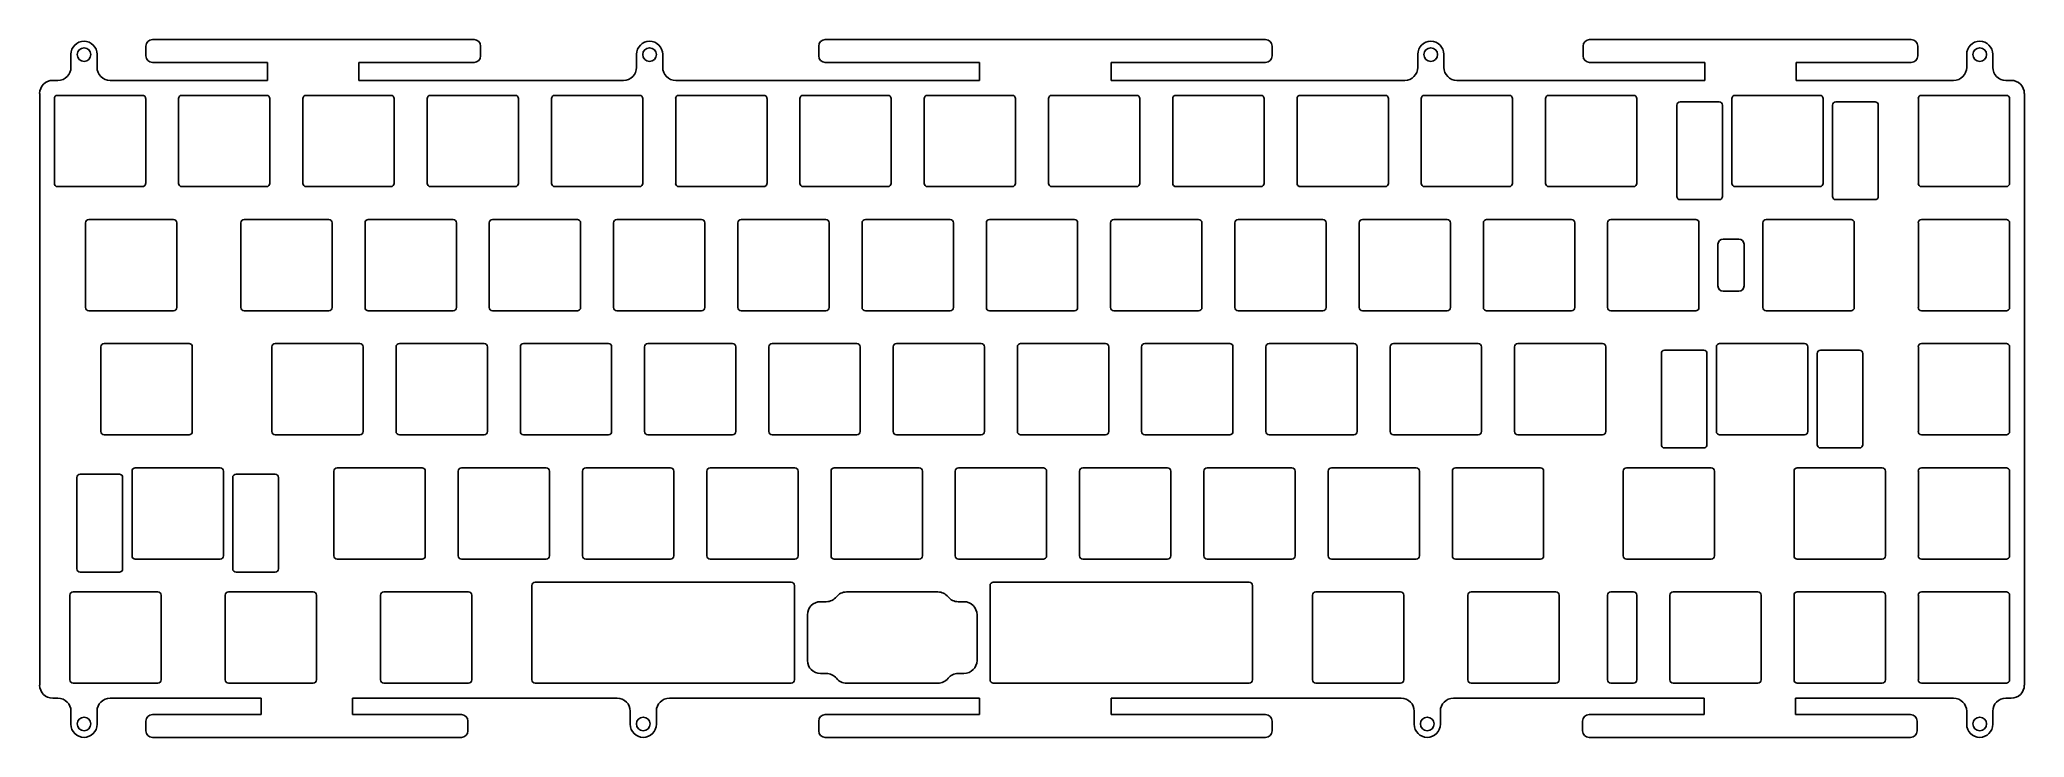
# Model space of a CAD drawing. Header units: millimetres. Extents: x -152 to 152, y -54 to 54.
import ezdxf

# ---------------------------------------------------------------- set-up
doc = ezdxf.new("R2010")
doc.units = ezdxf.units.MM
doc.linetypes.add('Continuous2', pattern=[0])
for name, color, linetype in [('2D', 1, 'Continuous'), ('SHAPE2DVIEW', 7, 'Continuous'), ('VISIBLE', 7, 'Continuous')]:
    doc.layers.add(name, color=color, linetype=linetype)

msp = doc.modelspace()

# ---------------------------------------------------------------- linework, layer by layer
for p, q in [((-76.66, -30.22), (-76.66, -44.72)), ((-36.43, -30.22), (-36.43, -44.72)), ((-6.43, -30.22), (-6.43, -44.72)), ((-32.43, -32.72), (-31.55, -32.72)), ((-11.31, -32.72), (-10.43, -32.72)), ((-34.43, -34.72), (-34.43, -41.72)), ((-8.43, -34.72), (-8.43, -41.72)), ((-50.01, -45.22), (-42.69, -45.22)), ((-31.55, -43.72), (-32.43, -43.72)), ((-28.43, -45.22), (-14.43, -45.22)), ((-10.43, -43.72), (-11.31, -43.72)), ((20.22, -45.22), (27.54, -45.22))]:
    msp.add_line(p, q)
at = {"linetype": 'Continuous'}
for p, q in [((-76.16, -29.72), (-36.93, -29.72)), ((-5.93, -29.72), (33.3, -29.72)), ((33.8, -31.22), (33.8, -44.72)), ((-76.16, -45.22), (-50.01, -45.22)), ((-42.69, -45.22), (-36.93, -45.22)), ((-5.93, -45.22), (20.22, -45.22)), ((27.54, -45.22), (33.3, -45.22))]:
    msp.add_line(p, q, dxfattribs=at)
at = {"color": 0}
msp.add_line((-14.43, -31.22), (-28.43, -31.22), dxfattribs=at)
for centre, start, end in [((-32.43, -34.72), 90, 180), ((-31.55, -30.72), 270, 321.3178), ((-28.43, -33.22), 90, 141.3178), ((-14.43, -33.22), 38.6822, 90), ((-11.31, -30.72), 218.6822, 270), ((-10.43, -34.72), 0, 90), ((-32.43, -41.72), 180, 270), ((-10.43, -41.72), 270, 0), ((-31.55, -45.72), 38.6822, 90), ((-28.43, -43.22), 218.6822, 270), ((-14.43, -43.22), 270, 321.3178), ((-11.31, -45.72), 90, 141.3178)]:
    msp.add_arc(centre, 2, start, end)
at = {"layer": '2D', "color": 94, "linetype": 'Continuous2', "lineweight": -3, "true_color": 0x009900}
for p, q in [((-135.83, 52.53), (-135.83, 51.03)), ((-85.53, 53.53), (-134.83, 53.53)), ((-84.53, 51.03), (-84.53, 52.53)), ((-32.7, 52.53), (-32.7, 51.03)), ((35.8, 53.53), (-31.7, 53.53)), ((36.8, 51.03), (36.8, 52.53)), ((84.49, 52.53), (84.49, 51.03)), ((134.79, 53.53), (85.49, 53.53)), ((135.79, 51.03), (135.79, 52.53)), ((-147.33, 49.28), (-147.33, 51.28)), ((-143.33, 51.28), (-143.33, 49.28)), ((-134.83, 50.03), (-117.18, 50.03)), ((-117.18, 50.03), (-117.18, 47.28)), ((-103.18, 50.03), (-85.53, 50.03)), ((-103.18, 47.28), (-103.18, 50.03)), ((-60.62, 49.28), (-60.62, 51.28)), ((-56.62, 51.28), (-56.62, 49.28)), ((-31.7, 50.03), (-8.05, 50.03)), ((-8.05, 50.03), (-8.05, 47.28)), ((12.15, 50.03), (35.8, 50.03)), ((12.15, 47.28), (12.15, 50.03)), ((59.14, 49.28), (59.14, 51.28)), ((63.14, 51.28), (63.14, 49.28)), ((85.49, 50.03), (103.14, 50.03)), ((103.14, 50.03), (103.14, 47.28)), ((117.14, 50.03), (134.79, 50.03)), ((117.14, 47.28), (117.14, 50.03)), ((143.29, 49.28), (143.29, 51.28)), ((147.29, 51.28), (147.29, 49.28)), ((-149.33, 47.28), (-150.13, 47.28)), ((-117.18, 47.28), (-141.33, 47.28)), ((-62.62, 47.28), (-103.18, 47.28)), ((-8.05, 47.28), (-54.62, 47.28)), ((57.14, 47.28), (12.15, 47.28)), ((103.14, 47.28), (65.14, 47.28)), ((141.29, 47.28), (117.14, 47.28)), ((150.12, 47.28), (149.29, 47.28)), ((-152.12, -45.53), (-152.12, 45.28)), ((-149.87, 44.48), (-149.87, 31.48)), ((-136.38, 44.98), (-149.38, 44.98)), ((-135.87, 31.48), (-135.87, 44.48)), ((-130.82, 44.48), (-130.82, 31.48)), ((-117.33, 44.98), (-130.33, 44.98)), ((-116.82, 31.48), (-116.82, 44.48)), ((-111.77, 44.48), (-111.77, 31.48)), ((-98.27, 44.98), (-111.27, 44.98)), ((-97.77, 31.48), (-97.77, 44.48)), ((-92.72, 44.48), (-92.72, 31.48)), ((-79.23, 44.98), (-92.23, 44.98)), ((-78.72, 31.48), (-78.72, 44.48)), ((-73.67, 44.48), (-73.67, 31.48)), ((-60.18, 44.98), (-73.17, 44.98)), ((-59.67, 31.48), (-59.67, 44.48)), ((-54.62, 44.48), (-54.62, 31.48)), ((-41.13, 44.98), (-54.13, 44.98)), ((-40.62, 31.48), (-40.62, 44.48)), ((-35.57, 44.48), (-35.57, 31.48)), ((-22.08, 44.98), (-35.08, 44.98)), ((-21.57, 31.48), (-21.57, 44.48)), ((-16.52, 44.48), (-16.52, 31.48)), ((-3.03, 44.98), (-16.02, 44.98)), ((-2.53, 31.48), (-2.53, 44.48)), ((2.52, 44.48), (2.52, 31.48)), ((16.02, 44.98), (3.02, 44.98)), ((16.53, 31.48), (16.53, 44.48)), ((21.58, 44.48), (21.58, 31.48)), ((35.07, 44.98), (22.07, 44.98)), ((35.58, 31.48), (35.58, 44.48)), ((40.63, 44.48), (40.63, 31.48)), ((54.13, 44.98), (41.13, 44.98)), ((54.63, 31.48), (54.63, 44.48)), ((59.68, 44.48), (59.68, 31.48)), ((73.17, 44.98), (60.18, 44.98)), ((73.68, 31.48), (73.68, 44.48)), ((78.73, 44.48), (78.73, 31.48)), ((92.23, 44.98), (79.23, 44.98)), ((92.73, 31.48), (92.73, 44.48)), ((98.86, 43.48), (98.86, 29.48)), ((105.36, 43.98), (99.36, 43.98)), ((105.86, 29.48), (105.86, 43.48)), ((107.3, 44.48), (107.3, 31.48)), ((120.8, 44.98), (107.8, 44.98)), ((121.3, 31.48), (121.3, 44.48)), ((122.74, 43.48), (122.74, 29.48)), ((129.24, 43.98), (123.24, 43.98)), ((129.74, 29.48), (129.74, 43.48)), ((135.88, 44.48), (135.88, 31.48)), ((149.37, 44.98), (136.37, 44.98)), ((149.88, 31.48), (149.88, 44.48)), ((152.13, -45.53), (152.13, 45.28)), ((-149.38, 30.98), (-136.38, 30.98)), ((-130.33, 30.98), (-117.33, 30.98)), ((-111.27, 30.98), (-98.27, 30.98)), ((-92.23, 30.98), (-79.23, 30.98)), ((-73.17, 30.98), (-60.18, 30.98)), ((-54.13, 30.98), (-41.13, 30.98)), ((-35.08, 30.98), (-22.08, 30.98)), ((-16.02, 30.98), (-3.03, 30.98)), ((3.02, 30.98), (16.02, 30.98)), ((22.07, 30.98), (35.07, 30.98)), ((41.13, 30.98), (54.13, 30.98)), ((60.18, 30.98), (73.17, 30.98)), ((79.23, 30.98), (92.23, 30.98)), ((107.8, 30.98), (120.8, 30.98)), ((136.37, 30.98), (149.37, 30.98)), ((99.36, 28.98), (105.36, 28.98)), ((123.24, 28.98), (129.24, 28.98)), ((-145.11, 25.43), (-145.11, 12.43)), ((-131.61, 25.93), (-144.61, 25.93)), ((-131.11, 12.43), (-131.11, 25.43)), ((-121.3, 25.43), (-121.3, 12.43)), ((-107.8, 25.93), (-120.8, 25.93)), ((-107.3, 12.43), (-107.3, 25.43)), ((-102.25, 25.43), (-102.25, 12.43)), ((-88.75, 25.93), (-101.75, 25.93)), ((-88.25, 12.43), (-88.25, 25.43)), ((-83.2, 25.43), (-83.2, 12.43)), ((-69.7, 25.93), (-82.7, 25.93)), ((-69.2, 12.43), (-69.2, 25.43)), ((-64.15, 25.43), (-64.15, 12.43)), ((-50.65, 25.93), (-63.65, 25.93)), ((-50.15, 12.43), (-50.15, 25.43)), ((-45.1, 25.43), (-45.1, 12.43)), ((-31.6, 25.93), (-44.6, 25.93)), ((-31.1, 12.43), (-31.1, 25.43)), ((-26.05, 25.43), (-26.05, 12.43)), ((-12.55, 25.93), (-25.55, 25.93)), ((-12.05, 12.43), (-12.05, 25.43)), ((-7, 25.43), (-7, 12.43)), ((6.5, 25.93), (-6.5, 25.93)), ((7, 12.43), (7, 25.43)), ((12.05, 25.43), (12.05, 12.43)), ((25.55, 25.93), (12.55, 25.93)), ((26.05, 12.43), (26.05, 25.43)), ((31.1, 25.43), (31.1, 12.43)), ((44.6, 25.93), (31.6, 25.93)), ((45.1, 12.43), (45.1, 25.43)), ((50.15, 25.43), (50.15, 12.43)), ((63.65, 25.93), (50.65, 25.93)), ((64.15, 12.43), (64.15, 25.43)), ((69.2, 25.43), (69.2, 12.43)), ((82.7, 25.93), (69.7, 25.93)), ((83.2, 12.43), (83.2, 25.43)), ((88.25, 25.43), (88.25, 12.43)), ((101.75, 25.93), (88.75, 25.93)), ((102.25, 12.43), (102.25, 25.43)), ((112.06, 25.43), (112.06, 12.43)), ((125.56, 25.93), (112.56, 25.93)), ((126.06, 12.43), (126.06, 25.43)), ((135.88, 25.43), (135.88, 12.43)), ((149.37, 25.93), (136.37, 25.93)), ((149.88, 12.43), (149.88, 25.43)), ((105.16, 22.13), (105.16, 15.73)), ((105.96, 22.93), (108.36, 22.93)), ((109.16, 22.13), (109.16, 15.73)), ((105.96, 14.93), (108.36, 14.93)), ((-144.61, 11.93), (-131.61, 11.93)), ((-120.8, 11.93), (-107.8, 11.93)), ((-101.75, 11.93), (-88.75, 11.93)), ((-82.7, 11.93), (-69.7, 11.93)), ((-63.65, 11.93), (-50.65, 11.93)), ((-44.6, 11.93), (-31.6, 11.93)), ((-25.55, 11.93), (-12.55, 11.93)), ((-6.5, 11.93), (6.5, 11.93)), ((12.55, 11.93), (25.55, 11.93)), ((31.6, 11.93), (44.6, 11.93)), ((50.65, 11.93), (63.65, 11.93)), ((69.7, 11.93), (82.7, 11.93)), ((88.75, 11.93), (101.75, 11.93)), ((112.56, 11.93), (125.56, 11.93)), ((136.37, 11.93), (149.37, 11.93)), ((-142.73, 6.38), (-142.73, -6.62)), ((-129.23, 6.88), (-142.23, 6.88)), ((-128.73, -6.62), (-128.73, 6.38)), ((-116.54, 6.38), (-116.54, -6.62)), ((-103.04, 6.88), (-116.04, 6.88)), ((-102.54, -6.62), (-102.54, 6.38)), ((-97.49, 6.38), (-97.49, -6.62)), ((-83.99, 6.88), (-96.99, 6.88)), ((-83.49, -6.62), (-83.49, 6.38)), ((-78.44, 6.38), (-78.44, -6.62)), ((-64.94, 6.88), (-77.94, 6.88)), ((-64.44, -6.62), (-64.44, 6.38)), ((-59.39, 6.38), (-59.39, -6.62)), ((-45.89, 6.88), (-58.89, 6.88)), ((-45.39, -6.62), (-45.39, 6.38)), ((-40.34, 6.38), (-40.34, -6.62)), ((-26.84, 6.88), (-39.84, 6.88)), ((-26.34, -6.62), (-26.34, 6.38)), ((-21.29, 6.38), (-21.29, -6.62)), ((-7.79, 6.88), (-20.79, 6.88)), ((-7.29, -6.62), (-7.29, 6.38)), ((-2.24, 6.38), (-2.24, -6.62)), ((11.26, 6.88), (-1.74, 6.88)), ((11.76, -6.62), (11.76, 6.38)), ((16.81, 6.38), (16.81, -6.62)), ((30.31, 6.88), (17.31, 6.88)), ((30.81, -6.62), (30.81, 6.38)), ((35.86, 6.38), (35.86, -6.62)), ((49.36, 6.88), (36.36, 6.88)), ((49.86, -6.62), (49.86, 6.38)), ((54.91, 6.38), (54.91, -6.62)), ((68.41, 6.88), (55.41, 6.88)), ((68.91, -6.62), (68.91, 6.38)), ((73.96, 6.38), (73.96, -6.62)), ((87.46, 6.88), (74.46, 6.88)), ((87.96, -6.62), (87.96, 6.38)), ((104.92, 6.38), (104.92, -6.62)), ((118.42, 6.88), (105.42, 6.88)), ((118.92, -6.62), (118.92, 6.38)), ((135.88, 6.38), (135.88, -6.62)), ((149.37, 6.88), (136.37, 6.88)), ((149.88, -6.62), (149.88, 6.38)), ((96.48, 5.38), (96.48, -8.62)), ((102.98, 5.88), (96.98, 5.88)), ((103.48, -8.62), (103.48, 5.38)), ((120.36, 5.38), (120.36, -8.62)), ((126.86, 5.88), (120.86, 5.88)), ((127.36, -8.62), (127.36, 5.38)), ((-142.23, -7.12), (-129.23, -7.12)), ((-116.04, -7.12), (-103.04, -7.12)), ((-96.99, -7.12), (-83.99, -7.12)), ((-77.94, -7.12), (-64.94, -7.12)), ((-58.89, -7.12), (-45.89, -7.12)), ((-39.84, -7.12), (-26.84, -7.12)), ((-20.79, -7.12), (-7.79, -7.12)), ((-1.74, -7.12), (11.26, -7.12)), ((17.31, -7.12), (30.31, -7.12)), ((36.36, -7.12), (49.36, -7.12)), ((55.41, -7.12), (68.41, -7.12)), ((74.46, -7.12), (87.46, -7.12)), ((96.98, -9.12), (102.98, -9.12)), ((105.42, -7.12), (118.42, -7.12)), ((120.86, -9.12), (126.86, -9.12)), ((136.37, -7.12), (149.37, -7.12)), ((-146.41, -13.67), (-146.41, -27.67)), ((-139.91, -13.17), (-145.91, -13.17)), ((-139.41, -27.67), (-139.41, -13.67)), ((-137.97, -12.67), (-137.97, -25.67)), ((-124.47, -12.17), (-137.47, -12.17)), ((-123.97, -25.67), (-123.97, -12.67)), ((-122.53, -13.67), (-122.53, -27.67)), ((-116.03, -13.17), (-122.03, -13.17)), ((-115.53, -27.67), (-115.53, -13.67)), ((-107.01, -12.67), (-107.01, -25.67)), ((-93.51, -12.17), (-106.51, -12.17)), ((-93.01, -25.67), (-93.01, -12.67)), ((-87.96, -12.67), (-87.96, -25.67)), ((-74.46, -12.17), (-87.46, -12.17)), ((-73.96, -25.67), (-73.96, -12.67)), ((-68.91, -12.67), (-68.91, -25.67)), ((-55.41, -12.17), (-68.41, -12.17)), ((-54.91, -25.67), (-54.91, -12.67)), ((-49.86, -12.67), (-49.86, -25.67)), ((-36.36, -12.17), (-49.36, -12.17)), ((-35.86, -25.67), (-35.86, -12.67)), ((-30.81, -12.67), (-30.81, -25.67)), ((-17.31, -12.17), (-30.31, -12.17)), ((-16.81, -25.67), (-16.81, -12.67)), ((-11.76, -12.67), (-11.76, -25.67)), ((1.74, -12.17), (-11.26, -12.17)), ((2.24, -25.67), (2.24, -12.67)), ((7.29, -12.67), (7.29, -25.67)), ((20.79, -12.17), (7.79, -12.17)), ((21.29, -25.67), (21.29, -12.67)), ((26.34, -12.67), (26.34, -25.67)), ((39.84, -12.17), (26.84, -12.17)), ((40.34, -25.67), (40.34, -12.67)), ((45.39, -12.67), (45.39, -25.67)), ((58.89, -12.17), (45.89, -12.17)), ((59.39, -25.67), (59.39, -12.67)), ((64.44, -12.67), (64.44, -25.67)), ((77.94, -12.17), (64.94, -12.17)), ((78.44, -25.67), (78.44, -12.67)), ((90.63, -12.67), (90.63, -25.67)), ((104.13, -12.17), (91.13, -12.17)), ((104.63, -25.67), (104.63, -12.67)), ((116.83, -12.67), (116.83, -25.67)), ((130.32, -12.17), (117.32, -12.17)), ((130.83, -25.67), (130.83, -12.67)), ((135.88, -12.67), (135.88, -25.67)), ((149.37, -12.17), (136.37, -12.17)), ((149.88, -25.67), (149.88, -12.67)), ((-137.47, -26.17), (-124.47, -26.17)), ((-106.51, -26.17), (-93.51, -26.17)), ((-87.46, -26.17), (-74.46, -26.17)), ((-68.41, -26.17), (-55.41, -26.17)), ((-49.36, -26.17), (-36.36, -26.17)), ((-30.31, -26.17), (-17.31, -26.17)), ((-11.26, -26.17), (1.74, -26.17)), ((7.79, -26.17), (20.79, -26.17)), ((26.84, -26.17), (39.84, -26.17)), ((45.89, -26.17), (58.89, -26.17)), ((64.94, -26.17), (77.94, -26.17)), ((91.13, -26.17), (104.13, -26.17)), ((117.32, -26.17), (130.32, -26.17)), ((136.37, -26.17), (149.37, -26.17)), ((-145.91, -28.17), (-139.91, -28.17)), ((-122.03, -28.17), (-116.03, -28.17)), ((-147.49, -31.72), (-147.49, -44.72)), ((-133.99, -31.22), (-146.99, -31.22)), ((-133.49, -44.72), (-133.49, -31.72)), ((-123.68, -31.72), (-123.68, -44.72)), ((-110.18, -31.22), (-123.18, -31.22)), ((-109.68, -44.72), (-109.68, -31.72)), ((-99.87, -31.72), (-99.87, -44.72)), ((-86.37, -31.22), (-99.37, -31.22)), ((-85.87, -44.72), (-85.87, -31.72)), ((43.01, -31.72), (43.01, -44.72)), ((56.51, -31.22), (43.51, -31.22)), ((57.01, -44.72), (57.01, -31.72)), ((66.82, -31.72), (66.82, -44.72)), ((80.32, -31.22), (67.32, -31.22)), ((80.82, -44.72), (80.82, -31.72)), ((88.25, -31.72), (88.25, -44.72)), ((92.23, -31.22), (88.75, -31.22)), ((92.73, -44.72), (92.73, -31.72)), ((97.78, -31.72), (97.78, -44.72)), ((111.28, -31.22), (98.27, -31.22)), ((111.78, -44.72), (111.78, -31.72)), ((116.83, -31.72), (116.83, -44.72)), ((130.32, -31.22), (117.32, -31.22)), ((130.83, -44.72), (130.83, -31.72)), ((135.88, -31.72), (135.88, -44.72)), ((149.37, -31.22), (136.37, -31.22)), ((149.88, -44.72), (149.88, -31.72)), ((-146.99, -45.22), (-133.99, -45.22)), ((-123.18, -45.22), (-110.18, -45.22)), ((-99.37, -45.22), (-86.37, -45.22)), ((43.51, -45.22), (56.51, -45.22)), ((67.32, -45.22), (80.32, -45.22)), ((88.75, -45.22), (92.23, -45.22)), ((98.27, -45.22), (111.28, -45.22)), ((117.32, -45.22), (130.32, -45.22)), ((136.37, -45.22), (149.37, -45.22)), ((-150.13, -47.53), (-149.33, -47.53)), ((-141.33, -47.53), (-118.18, -47.53)), ((-118.18, -47.53), (-118.18, -50.03)), ((-104.18, -47.53), (-63.59, -47.53)), ((-104.18, -50.03), (-104.18, -47.53)), ((-55.59, -47.53), (-8.05, -47.53)), ((-8.05, -47.53), (-8.05, -50.03)), ((12.15, -47.53), (56.6, -47.53)), ((12.15, -50.03), (12.15, -47.53)), ((64.6, -47.53), (103.05, -47.53)), ((103.05, -47.53), (103.05, -50.03)), ((117.05, -47.53), (141.29, -47.53)), ((117.05, -50.03), (117.05, -47.53)), ((149.29, -47.53), (150.12, -47.53)), ((-147.33, -51.53), (-147.33, -49.53)), ((-143.33, -49.53), (-143.33, -51.53)), ((-135.83, -51.03), (-135.83, -52.53)), ((-118.18, -50.03), (-134.83, -50.03)), ((-87.48, -50.03), (-104.18, -50.03)), ((-86.48, -52.53), (-86.48, -51.03)), ((-61.59, -51.53), (-61.59, -49.53)), ((-57.59, -49.53), (-57.59, -51.53)), ((-32.7, -51.03), (-32.7, -52.53)), ((-8.05, -50.03), (-31.7, -50.03)), ((35.8, -50.03), (12.15, -50.03)), ((36.8, -52.53), (36.8, -51.03)), ((58.6, -51.53), (58.6, -49.53)), ((62.6, -49.53), (62.6, -51.53)), ((84.4, -51.03), (84.4, -52.53)), ((103.05, -50.03), (85.4, -50.03)), ((134.7, -50.03), (117.05, -50.03)), ((135.7, -52.53), (135.7, -51.03)), ((143.29, -51.53), (143.29, -49.53)), ((147.29, -49.53), (147.29, -51.53)), ((-134.83, -53.53), (-87.48, -53.53)), ((-31.7, -53.53), (35.8, -53.53)), ((85.4, -53.53), (134.7, -53.53))]:
    msp.add_line(p, q, dxfattribs=at)
for centre in [(-145.33, 51.23), (-58.62, 51.23), (61.14, 51.23), (145.29, 51.23), (-145.33, -51.48), (-59.59, -51.48), (60.6, -51.48), (145.29, -51.48)]:
    msp.add_circle(centre, 1.05, dxfattribs=at)
for centre, radius, start, end in [((-145.33, 51.28), 2, 0, 180), ((-134.83, 52.53), 1, 90, 180), ((-85.53, 52.53), 1, 0, 90), ((-58.62, 51.28), 2, 0, 180), ((-31.7, 52.53), 1, 90, 180), ((35.8, 52.53), 1, 0, 90), ((61.14, 51.28), 2, 0, 180), ((85.49, 52.53), 1, 90, 180), ((134.79, 52.53), 1, 0, 90), ((145.29, 51.28), 2, 0, 180), ((-149.33, 49.28), 2, 270, 0), ((-141.33, 49.28), 2, 180, 270), ((-134.83, 51.03), 1, 180, 270), ((-85.53, 51.03), 1, 270, 0), ((-62.62, 49.28), 2, 270, 0), ((-54.62, 49.28), 2, 180, 270), ((-31.7, 51.03), 1, 180, 270), ((35.8, 51.03), 1, 270, 0), ((57.14, 49.28), 2, 270, 0), ((65.14, 49.28), 2, 180, 270), ((85.49, 51.03), 1, 180, 270), ((134.79, 51.03), 1, 270, 0), ((141.29, 49.28), 2, 270, 0), ((149.29, 49.28), 2, 180, 270), ((-150.13, 45.28), 2, 90, 180), ((150.12, 45.28), 2, 0, 90), ((-149.38, 44.48), 0.5, 90, 180), ((-136.38, 44.48), 0.5, 0, 90), ((-130.33, 44.48), 0.5, 90, 180), ((-117.33, 44.48), 0.5, 0, 90), ((-111.27, 44.48), 0.5, 90, 180), ((-98.27, 44.48), 0.5, 0, 90), ((-92.23, 44.48), 0.5, 90, 180), ((-79.23, 44.48), 0.5, 0, 90), ((-73.17, 44.48), 0.5, 90, 180), ((-60.18, 44.48), 0.5, 0, 90), ((-54.13, 44.48), 0.5, 90, 180), ((-41.13, 44.48), 0.5, 0, 90), ((-35.08, 44.48), 0.5, 90, 180), ((-22.08, 44.48), 0.5, 0, 90), ((-16.02, 44.48), 0.5, 90, 180), ((-3.03, 44.48), 0.5, 0, 90), ((3.02, 44.48), 0.5, 90, 180), ((16.02, 44.48), 0.5, 0, 90), ((22.07, 44.48), 0.5, 90, 180), ((35.07, 44.48), 0.5, 0, 90), ((41.13, 44.48), 0.5, 90, 180), ((54.13, 44.48), 0.5, 0, 90), ((60.18, 44.48), 0.5, 90, 180), ((73.17, 44.48), 0.5, 0, 90), ((79.23, 44.48), 0.5, 90, 180), ((92.23, 44.48), 0.5, 0, 90), ((99.36, 43.48), 0.5, 90, 180), ((105.36, 43.48), 0.5, 0, 90), ((107.8, 44.48), 0.5, 90, 180), ((120.8, 44.48), 0.5, 0, 90), ((123.24, 43.48), 0.5, 90, 180), ((129.24, 43.48), 0.5, 0, 90), ((136.37, 44.48), 0.5, 90, 180), ((149.37, 44.48), 0.5, 0, 90), ((-149.38, 31.48), 0.5, 180, 270), ((-136.38, 31.48), 0.5, 270, 0), ((-130.33, 31.48), 0.5, 180, 270), ((-117.33, 31.48), 0.5, 270, 0), ((-111.27, 31.48), 0.5, 180, 270), ((-98.27, 31.48), 0.5, 270, 0), ((-92.23, 31.48), 0.5, 180, 270), ((-79.23, 31.48), 0.5, 270, 0), ((-73.17, 31.48), 0.5, 180, 270), ((-60.18, 31.48), 0.5, 270, 0), ((-54.13, 31.48), 0.5, 180, 270), ((-41.13, 31.48), 0.5, 270, 0), ((-35.08, 31.48), 0.5, 180, 270), ((-22.08, 31.48), 0.5, 270, 0), ((-16.02, 31.48), 0.5, 180, 270), ((-3.03, 31.48), 0.5, 270, 0), ((3.02, 31.48), 0.5, 180, 270), ((16.02, 31.48), 0.5, 270, 0), ((22.07, 31.48), 0.5, 180, 270), ((35.07, 31.48), 0.5, 270, 0), ((41.13, 31.48), 0.5, 180, 270), ((54.13, 31.48), 0.5, 270, 0), ((60.18, 31.48), 0.5, 180, 270), ((73.17, 31.48), 0.5, 270, 0), ((79.23, 31.48), 0.5, 180, 270), ((92.23, 31.48), 0.5, 270, 0), ((107.8, 31.48), 0.5, 180, 270), ((120.8, 31.48), 0.5, 270, 0), ((136.37, 31.48), 0.5, 180, 270), ((149.37, 31.48), 0.5, 270, 0), ((99.36, 29.48), 0.5, 180, 270), ((105.36, 29.48), 0.5, 270, 0), ((123.24, 29.48), 0.5, 180, 270), ((129.24, 29.48), 0.5, 270, 0), ((-144.61, 25.43), 0.5, 90, 180), ((-131.61, 25.43), 0.5, 0, 90), ((-120.8, 25.43), 0.5, 90, 180), ((-107.8, 25.43), 0.5, 0, 90), ((-101.75, 25.43), 0.5, 90, 180), ((-88.75, 25.43), 0.5, 0, 90), ((-82.7, 25.43), 0.5, 90, 180), ((-69.7, 25.43), 0.5, 0, 90), ((-63.65, 25.43), 0.5, 90, 180), ((-50.65, 25.43), 0.5, 0, 90), ((-44.6, 25.43), 0.5, 90, 180), ((-31.6, 25.43), 0.5, 0, 90), ((-25.55, 25.43), 0.5, 90, 180), ((-12.55, 25.43), 0.5, 0, 90), ((-6.5, 25.43), 0.5, 90, 180), ((6.5, 25.43), 0.5, 0, 90), ((12.55, 25.43), 0.5, 90, 180), ((25.55, 25.43), 0.5, 0, 90), ((31.6, 25.43), 0.5, 90, 180), ((44.6, 25.43), 0.5, 0, 90), ((50.65, 25.43), 0.5, 90, 180), ((63.65, 25.43), 0.5, 0, 90), ((69.7, 25.43), 0.5, 90, 180), ((82.7, 25.43), 0.5, 0, 90), ((88.75, 25.43), 0.5, 90, 180), ((101.75, 25.43), 0.5, 0, 90), ((112.56, 25.43), 0.5, 90, 180), ((125.56, 25.43), 0.5, 0, 90), ((136.37, 25.43), 0.5, 90, 180), ((149.37, 25.43), 0.5, 0, 90), ((105.96, 22.13), 0.8, 90, 180), ((108.36, 22.13), 0.8, 0, 90), ((105.96, 15.73), 0.8, 180, 270), ((108.36, 15.73), 0.8, 270, 0), ((-144.61, 12.43), 0.5, 180, 270), ((-131.61, 12.43), 0.5, 270, 0), ((-120.8, 12.43), 0.5, 180, 270), ((-107.8, 12.43), 0.5, 270, 0), ((-101.75, 12.43), 0.5, 180, 270), ((-88.75, 12.43), 0.5, 270, 0), ((-82.7, 12.43), 0.5, 180, 270), ((-69.7, 12.43), 0.5, 270, 0), ((-63.65, 12.43), 0.5, 180, 270), ((-50.65, 12.43), 0.5, 270, 0), ((-44.6, 12.43), 0.5, 180, 270), ((-31.6, 12.43), 0.5, 270, 0), ((-25.55, 12.43), 0.5, 180, 270), ((-12.55, 12.43), 0.5, 270, 0), ((-6.5, 12.43), 0.5, 180, 270), ((6.5, 12.43), 0.5, 270, 0), ((12.55, 12.43), 0.5, 180, 270), ((25.55, 12.43), 0.5, 270, 0), ((31.6, 12.43), 0.5, 180, 270), ((44.6, 12.43), 0.5, 270, 0), ((50.65, 12.43), 0.5, 180, 270), ((63.65, 12.43), 0.5, 270, 0), ((69.7, 12.43), 0.5, 180, 270), ((82.7, 12.43), 0.5, 270, 0), ((88.75, 12.43), 0.5, 180, 270), ((101.75, 12.43), 0.5, 270, 0), ((112.56, 12.43), 0.5, 180, 270), ((125.56, 12.43), 0.5, 270, 0), ((136.37, 12.43), 0.5, 180, 270), ((149.37, 12.43), 0.5, 270, 0), ((-142.23, 6.38), 0.5, 90, 180), ((-129.23, 6.38), 0.5, 0, 90), ((-116.04, 6.38), 0.5, 90, 180), ((-103.04, 6.38), 0.5, 0, 90), ((-96.99, 6.38), 0.5, 90, 180), ((-83.99, 6.38), 0.5, 0, 90), ((-77.94, 6.38), 0.5, 90, 180), ((-64.94, 6.38), 0.5, 0, 90), ((-58.89, 6.38), 0.5, 90, 180), ((-45.89, 6.38), 0.5, 0, 90), ((-39.84, 6.38), 0.5, 90, 180), ((-26.84, 6.38), 0.5, 0, 90), ((-20.79, 6.38), 0.5, 90, 180), ((-7.79, 6.38), 0.5, 0, 90), ((-1.74, 6.38), 0.5, 90, 180), ((11.26, 6.38), 0.5, 0, 90), ((17.31, 6.38), 0.5, 90, 180), ((30.31, 6.38), 0.5, 360, 90), ((36.36, 6.38), 0.5, 90, 180), ((49.36, 6.38), 0.5, 360, 90), ((55.41, 6.38), 0.5, 90, 180), ((68.41, 6.38), 0.5, 360, 90), ((74.46, 6.38), 0.5, 90, 180), ((87.46, 6.38), 0.5, 360, 90), ((105.42, 6.38), 0.5, 90, 180), ((118.42, 6.38), 0.5, 0, 90), ((136.37, 6.38), 0.5, 90, 180), ((149.37, 6.38), 0.5, 360, 90), ((96.98, 5.38), 0.5, 90, 180), ((102.98, 5.38), 0.5, 0, 90), ((120.86, 5.38), 0.5, 90, 180), ((126.86, 5.38), 0.5, 0, 90), ((-142.23, -6.62), 0.5, 180, 270), ((-129.23, -6.62), 0.5, 270, 360), ((-116.04, -6.62), 0.5, 180, 270), ((-103.04, -6.62), 0.5, 270, 0), ((-96.99, -6.62), 0.5, 180, 270), ((-83.99, -6.62), 0.5, 270, 360), ((-77.94, -6.62), 0.5, 180, 270), ((-64.94, -6.62), 0.5, 270, 0), ((-58.89, -6.62), 0.5, 180, 270), ((-45.89, -6.62), 0.5, 270, 360), ((-39.84, -6.62), 0.5, 180, 270), ((-26.84, -6.62), 0.5, 270, 360), ((-20.79, -6.62), 0.5, 180, 270), ((-7.79, -6.62), 0.5, 270, 360), ((-1.74, -6.62), 0.5, 180, 270), ((11.26, -6.62), 0.5, 270, 360), ((17.31, -6.62), 0.5, 180, 270), ((30.31, -6.62), 0.5, 270, 360), ((36.36, -6.62), 0.5, 180, 270), ((49.36, -6.62), 0.5, 270, 360), ((55.41, -6.62), 0.5, 180, 270), ((68.41, -6.62), 0.5, 270, 360), ((74.46, -6.62), 0.5, 180, 270), ((87.46, -6.62), 0.5, 270, 0), ((96.98, -8.62), 0.5, 180, 270), ((102.98, -8.62), 0.5, 270, 0), ((105.42, -6.62), 0.5, 180, 270), ((118.42, -6.62), 0.5, 270, 360), ((120.86, -8.62), 0.5, 180, 270), ((126.86, -8.62), 0.5, 270, 0), ((136.37, -6.62), 0.5, 180, 270), ((149.37, -6.62), 0.5, 270, 360), ((-145.91, -13.67), 0.5, 90, 180), ((-139.91, -13.67), 0.5, 0, 90), ((-137.47, -12.67), 0.5, 90, 180), ((-124.47, -12.67), 0.5, 0, 90), ((-122.03, -13.67), 0.5, 90, 180), ((-116.03, -13.67), 0.5, 360, 90), ((-106.51, -12.67), 0.5, 90, 180), ((-93.51, -12.67), 0.5, 0, 90), ((-87.46, -12.67), 0.5, 90, 180), ((-74.46, -12.67), 0.5, 0, 90), ((-68.41, -12.67), 0.5, 90, 180), ((-55.41, -12.67), 0.5, 0, 90), ((-49.36, -12.67), 0.5, 90, 180), ((-36.36, -12.67), 0.5, 0, 90), ((-30.31, -12.67), 0.5, 90, 180), ((-17.31, -12.67), 0.5, 0, 90), ((-11.26, -12.67), 0.5, 90, 180), ((1.74, -12.67), 0.5, 0, 90), ((7.79, -12.67), 0.5, 90, 180), ((20.79, -12.67), 0.5, 0, 90), ((26.84, -12.67), 0.5, 90, 180), ((39.84, -12.67), 0.5, 0, 90), ((45.89, -12.67), 0.5, 90, 180), ((58.89, -12.67), 0.5, 0, 90), ((64.94, -12.67), 0.5, 90, 180), ((77.94, -12.67), 0.5, 0, 90), ((91.13, -12.67), 0.5, 90, 180), ((104.13, -12.67), 0.5, 0, 90), ((117.32, -12.67), 0.5, 90, 180), ((130.32, -12.67), 0.5, 0, 90), ((136.37, -12.67), 0.5, 90, 180), ((149.37, -12.67), 0.5, 0, 90), ((-137.47, -25.67), 0.5, 180, 270), ((-124.47, -25.67), 0.5, 270, 0), ((-106.51, -25.67), 0.5, 180, 270), ((-93.51, -25.67), 0.5, 270, 360), ((-87.46, -25.67), 0.5, 180, 270), ((-74.46, -25.67), 0.5, 270, 0), ((-68.41, -25.67), 0.5, 180, 270), ((-55.41, -25.67), 0.5, 270, 0), ((-49.36, -25.67), 0.5, 180, 270), ((-36.36, -25.67), 0.5, 270, 0), ((-30.31, -25.67), 0.5, 180, 270), ((-17.31, -25.67), 0.5, 270, 360), ((-11.26, -25.67), 0.5, 180, 270), ((1.74, -25.67), 0.5, 270, 360), ((7.79, -25.67), 0.5, 180, 270), ((20.79, -25.67), 0.5, 270, 360), ((26.84, -25.67), 0.5, 180, 270), ((39.84, -25.67), 0.5, 270, 360), ((45.89, -25.67), 0.5, 180, 270), ((58.89, -25.67), 0.5, 270, 0), ((64.94, -25.67), 0.5, 180, 270), ((77.94, -25.67), 0.5, 270, 360), ((91.13, -25.67), 0.5, 180, 270), ((104.13, -25.67), 0.5, 270, 360), ((117.32, -25.67), 0.5, 180, 270), ((130.32, -25.67), 0.5, 270, 360), ((136.37, -25.67), 0.5, 180, 270), ((149.37, -25.67), 0.5, 270, 0), ((-145.91, -27.67), 0.5, 180, 270), ((-139.91, -27.67), 0.5, 270, 0), ((-122.03, -27.67), 0.5, 180, 270), ((-116.03, -27.67), 0.5, 270, 0), ((-146.99, -31.72), 0.5, 90, 180), ((-133.99, -31.72), 0.5, 0, 90), ((-123.18, -31.72), 0.5, 90, 180), ((-110.18, -31.72), 0.5, 360, 90), ((-99.37, -31.72), 0.5, 90, 180), ((-86.37, -31.72), 0.5, 0, 90), ((43.51, -31.72), 0.5, 90, 180), ((56.51, -31.72), 0.5, 0, 90), ((67.32, -31.72), 0.5, 90, 180), ((80.32, -31.72), 0.5, 360, 90), ((88.75, -31.72), 0.5, 90, 180), ((92.23, -31.72), 0.5, 0, 90), ((98.27, -31.72), 0.5, 90, 180), ((111.28, -31.72), 0.5, 0, 90), ((117.32, -31.72), 0.5, 90, 180), ((130.32, -31.72), 0.5, 0, 90), ((136.37, -31.72), 0.5, 90, 180), ((149.37, -31.72), 0.5, 360, 90), ((-150.13, -45.53), 2, 180, 270), ((-146.99, -44.72), 0.5, 180, 270), ((-133.99, -44.72), 0.5, 270, 0), ((-123.18, -44.72), 0.5, 180, 270), ((-110.18, -44.72), 0.5, 270, 0), ((-99.37, -44.72), 0.5, 180, 270), ((-86.37, -44.72), 0.5, 270, 360), ((43.51, -44.72), 0.5, 180, 270), ((56.51, -44.72), 0.5, 270, 0), ((67.32, -44.72), 0.5, 180, 270), ((80.32, -44.72), 0.5, 270, 0), ((88.75, -44.72), 0.5, 180, 270), ((92.23, -44.72), 0.5, 270, 360), ((98.27, -44.72), 0.5, 180, 270), ((111.28, -44.72), 0.5, 270, 0), ((117.32, -44.72), 0.5, 180, 270), ((130.32, -44.72), 0.5, 270, 0), ((136.37, -44.72), 0.5, 180, 270), ((149.37, -44.72), 0.5, 270, 0), ((150.12, -45.53), 2, 270, 360), ((-149.33, -49.53), 2, 0, 90), ((-141.33, -49.53), 2, 90, 180), ((-63.59, -49.53), 2, 0, 90), ((-55.59, -49.53), 2, 90, 180), ((56.6, -49.53), 2, 0, 90), ((64.6, -49.53), 2, 90, 180), ((141.29, -49.53), 2, 0, 90), ((149.29, -49.53), 2, 90, 180), ((-145.33, -51.53), 2, 180, 0), ((-134.83, -51.03), 1, 90, 180), ((-87.48, -51.03), 1, 0, 90), ((-59.59, -51.53), 2, 180, 0), ((-31.7, -51.03), 1, 90, 180), ((35.8, -51.03), 1, 0, 90), ((60.6, -51.53), 2, 180, 0), ((85.4, -51.03), 1, 90, 180), ((134.7, -51.03), 1, 0, 90), ((145.29, -51.53), 2, 180, 0), ((-134.83, -52.53), 1, 180, 270), ((-87.48, -52.53), 1, 270, 0), ((-31.7, -52.53), 1, 180, 270), ((35.8, -52.53), 1, 270, 0), ((85.4, -52.53), 1, 180, 270), ((134.7, -52.53), 1, 270, 360)]:
    msp.add_arc(centre, radius, start, end, dxfattribs=at)
at = {"layer": 'SHAPE2DVIEW'}
for centre, start, end in [((-76.16, -44.72), 180, 270), ((-36.93, -44.72), 270, 0), ((-5.93, -44.72), 180, 270), ((33.3, -44.72), 270, 0)]:
    msp.add_arc(centre, 0.5, start, end, dxfattribs=at)
at = {"layer": 'VISIBLE'}
msp.add_line((33.8, -31.22), (33.8, -30.22), dxfattribs=at)
for centre, start, end in [((-76.16, -30.22), 90, 180), ((-36.93, -30.22), 0, 90), ((-5.93, -30.22), 90, 180), ((33.3, -30.22), 0, 90)]:
    msp.add_arc(centre, 0.5, start, end, dxfattribs=at)

doc.saveas('drawing.dxf')
